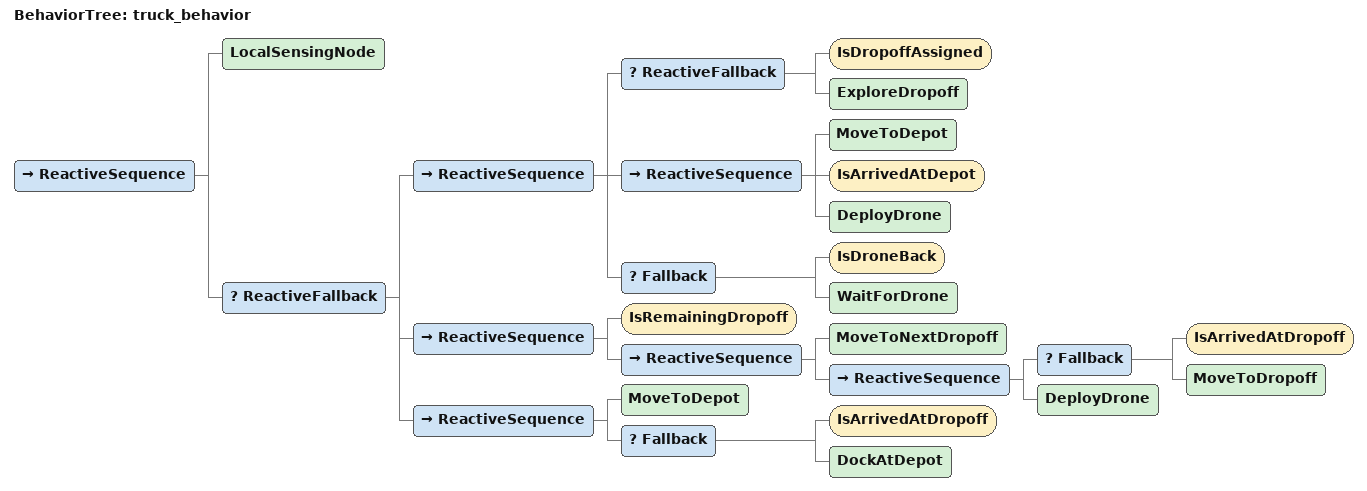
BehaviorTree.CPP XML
<?xml version="1.0" encoding="UTF-8"?>
<root BTCPP_format="4">
  <BehaviorTree ID="truck_behavior">
    <ReactiveSequence>
      <LocalSensingNode/>
      <ReactiveFallback>
        <ReactiveSequence>
          <ReactiveFallback>
            <IsDropoffAssigned/>
            <ExploreDropoff/>
          </ReactiveFallback>
          <ReactiveSequence>
            <MoveToDepot/>
            <IsArrivedAtDepot/>
            <DeployDrone/>
          </ReactiveSequence>
          <Fallback>
            <IsDroneBack/>
            <WaitForDrone/>
          </Fallback>
        </ReactiveSequence>
        <ReactiveSequence>
          <IsRemainingDropoff/>
          <ReactiveSequence>
            <MoveToNextDropoff/>
            <ReactiveSequence>
              <Fallback>
                <IsArrivedAtDropoff/>
                <MoveToDropoff/>
              </Fallback>
              <DeployDrone/>
            </ReactiveSequence>
          </ReactiveSequence>
        </ReactiveSequence>
        <ReactiveSequence>
          <MoveToDepot/>
          <Fallback>
            <IsArrivedAtDropoff/>
            <DockAtDepot/>
          </Fallback>
        </ReactiveSequence>
      </ReactiveFallback>
    </ReactiveSequence>
  </BehaviorTree>

</root>
